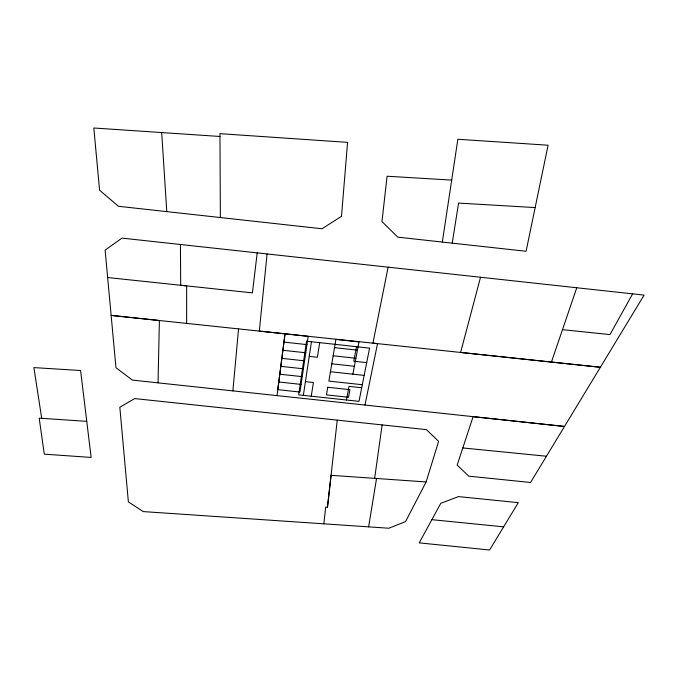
<?xml version="1.0" encoding="UTF-8"?>
<svg xmlns="http://www.w3.org/2000/svg" width="678" height="678" viewBox="0 0 678 678"><rect width="100%" height="100%" fill="white"/><g stroke="black" fill="none" stroke-linecap="round" stroke-linejoin="round"><path stroke-width="1.02" d="M186.636 323.398L186.662 285.896L107.649 277.531L105.115 250.123L121.981 238.114L644.1 295.108L530.56 482.473L468.761 476.168L457.167 465.083L473.108 416.656L564.503 426.454L132.329 380.095L115.963 367.688L107.649 277.531M158.05 382.841L159.381 320.524L111.116 315.397L285.023 333.813L277.031 395.621M232.885 390.875L238.546 328.906M267.081 253.928L259.301 331.093L377.536 343.644L364.976 405.046M323.864 523.831L325.652 507.152L327.474 507.263L337.246 420.131M327.474 507.263L331.05 475.32L426.131 481.939L438.615 441.37L426.394 429.623L134.702 398.579L119.82 407.19L128.371 501.847L143.211 511.585L388.875 528.23L405.554 521.577L426.131 481.939M257.199 252.877L252.402 292.871L180.695 285.26L180.441 244.495M374.646 478.354L382.129 424.903M303.354 395.359L311.431 341.737M442.327 242.046L457.862 139.261L548.087 145.211L526.094 251.275L397.791 237.156L381.977 221.545L387.079 176.229L451.701 180.102M311.244 396.206L313.406 382.511L305.414 381.646M319.702 342.644L317.397 357.264L309.227 356.365M452.226 243.148L458.574 203.086L535.12 207.578M368.62 526.848L376.553 478.499M362.306 384.731L328.872 381.112L335.924 339.398L358.984 341.941L352.882 374.171M346.458 400.003L349.026 386.367L361.713 387.74M356.492 346.695L353.755 361.23L366.696 362.645M388.113 267.157L372.942 343.153L600.386 367.264L460.616 352.416L480.533 277.243M551.434 362.06L576.775 287.752M431.869 519.67L440.768 503.33L458.523 496.601L518.306 502.652L489.575 550.002L419.233 542.875L431.869 519.67L503.627 526.848M632.625 293.845L609.963 334.601L562.486 329.652M219.952 136.473L93.818 127.998L99.59 190.247L118.472 206.29L322.016 228.766L341.492 216.29L347.577 142.363L219.952 133.659L220.367 217.545M41.705 418.326L39.188 418.156L44.29 454.158L91.14 457.438L80.597 370.519L33.9 367.595L41.705 418.326L86.767 421.36M462.786 447.946L546.476 456.235M281.845 358.357L304.558 360.84M331.762 363.806L354.382 366.273M280.811 366.34L303.38 368.79M330.406 371.73L364.162 375.4M279.794 374.214L302.219 376.637M278.794 381.985L301.074 384.392M283.946 342.093L306.964 344.619M334.517 347.644L357.433 350.162M282.887 350.28L305.753 352.78M333.127 355.781L355.899 358.272M161.695 132.557L166.788 211.629M285.023 333.796L277.802 389.655L299.939 392.045L308.185 336.347L285.023 333.796M306.549 341.204L298.651 394.859L359.001 401.351L369.586 348.128L306.549 341.204M327.762 387.274L326.457 394.901L348.509 397.274L349.95 389.672L327.762 387.274"/></g></svg>
